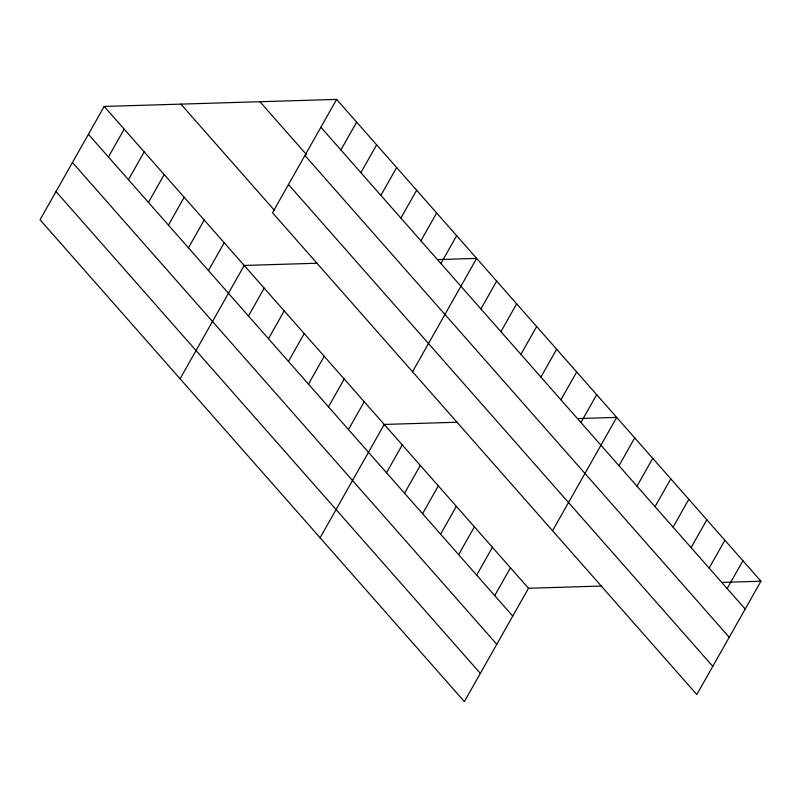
<?xml version="1.0" encoding="UTF-8"?>
<svg xmlns="http://www.w3.org/2000/svg" width="801" height="801" viewBox="0 0 801 801"><rect width="100%" height="100%" fill="white"/><g stroke="black" fill="none" stroke-linecap="round" stroke-linejoin="round"><path stroke-width="1.2" d="M336.63 99.404L272.51 212.746L696.82 694.557L760.95 581.216L336.63 99.404L104.18 106.443L40.05 219.784L464.37 701.596L528.49 588.254L601.611 586.042M108.435 156.996L124.185 129.161M128.43 179.704L144.18 151.87M148.435 202.423L164.185 174.588M168.44 225.131L184.19 197.296M188.445 247.849L204.195 220.015M208.45 270.568L224.2 242.723M180.075 378.783L244.205 265.441L317.316 263.229M340.886 149.957L356.635 122.122M248.46 315.995L264.2 288.15M360.891 172.666L376.64 144.831M268.455 338.703L284.205 310.868M380.896 195.384L396.645 167.549M288.46 361.421L304.21 333.586M400.9 218.092L416.65 190.258M308.465 384.13L324.215 356.295M420.905 240.811L436.655 212.976M328.47 406.848L344.22 379.013M440.9 263.529L456.65 235.684M348.475 429.556L364.225 401.722M412.535 371.744L476.655 258.403L438.307 259.564M320.1 537.781L384.23 424.44L457.341 422.227M386.513 472.75L402.262 444.915M480.91 308.956L496.66 281.111M404.545 493.226L420.295 465.391M500.915 331.664L516.665 303.829M422.578 513.701L438.327 485.867M520.92 354.382L536.67 326.548M440.61 534.177L456.36 506.342M540.925 377.091L556.675 349.256M458.643 554.652L474.392 526.818M560.93 399.809L576.68 371.974M476.675 575.138L492.425 547.293M580.925 422.517L596.675 394.683M494.708 595.614L510.457 567.779M552.56 530.743L616.68 417.401L578.322 418.563M618.963 465.711L634.712 437.877M636.995 486.187L652.745 458.352M655.038 506.663L670.787 478.828M673.07 527.138L688.82 499.303M691.103 547.614L706.852 519.779M709.135 568.099L724.885 540.254M727.168 588.575L742.917 560.74M722.592 582.377L760.95 581.216M320.881 127.239L745.2 609.05M259.925 101.727L306.332 154.423M304.921 155.464L729.24 637.266M288.47 184.53L712.79 666.342M180.886 104.12L274.503 210.423M104.18 106.443L528.49 588.254M88.43 134.278L512.74 616.089M72.46 162.503L496.78 644.304M56.01 191.569L480.33 673.381"/></g></svg>
